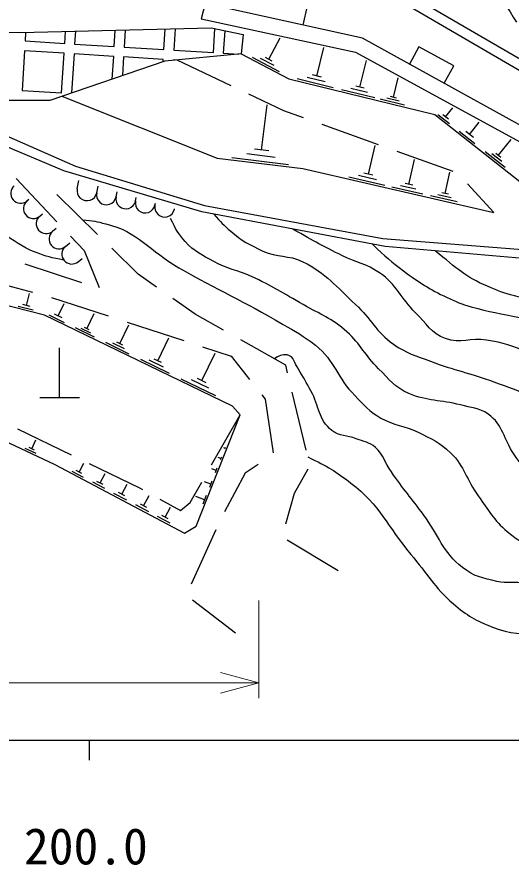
# Model space of a CAD drawing. Units: millimetres, scale not verified. Extents: x 40000 to 680000, y 20000 to 380000.
# Drawn here: x 264372 to 289250, y 198715 to 241408 of the extents above; entities that cross this region are included whole.
import ezdxf
from ezdxf.enums import TextEntityAlignment as Align

# ---------------------------------------------------------------- set-up
doc = ezdxf.new("R2010")
doc.units = ezdxf.units.MM
doc.header["$LTSCALE"] = 1000
for name, color, linetype, lineweight in [('M-BGD', 7, 'Continuous', 25), ('M-BMK-OTRS', 5, 'Continuous', 25), ('M-STR-HTXT', 7, 'Continuous', 13), ('M-TTL-BAND', 7, 'Continuous', 25)]:
    doc.layers.add(name, color=color, linetype=linetype, lineweight=lineweight)
doc.styles.add('ＭＳ ゴシック', font='')
doc.styles.get('ＭＳ ゴシック').set_extended_font_data('MS Gothic')

msp = doc.modelspace()

# ---------------------------------------------------------------- linework, layer by layer
at = {"layer": 'M-BGD'}
for p, q in [((273855, 242079), (273651, 241318)), ((284212, 242491), (295113, 236137)), ((278790, 240994), (279005, 241971)), ((273651, 241318), (281412, 239638)), ((254064, 240861), (264543, 240620)), ((264543, 240620), (274143, 240857)), ((271768, 239770), (271831, 240800)), ((272333, 240812), (272267, 239739)), ((274143, 240857), (275755, 240529)), ((274263, 239616), (274337, 240817)), ((264807, 240627), (264781, 240201)), ((266777, 240078), (266814, 240676)), ((267316, 240688), (267276, 240047)), ((269272, 239924), (269322, 240738)), ((269824, 240750), (269771, 239893)), ((274832, 240717), (274762, 239585)), ((264781, 240201), (266777, 240078)), ((267276, 240047), (269272, 239924)), ((277051, 239278), (277618, 240360)), ((264750, 239702), (264627, 237706)), ((266746, 239579), (264750, 239702)), ((266623, 237582), (266746, 239579)), ((267245, 239548), (267124, 237584)), ((269242, 239425), (267245, 239548)), ((269771, 239893), (271768, 239770)), ((272267, 239739), (274263, 239616)), ((274762, 239585), (275552, 239537)), ((275665, 239547), (278061, 238292)), ((279475, 238431), (279830, 239878)), ((281412, 239638), (293240, 233173)), ((284615, 239912), (284132, 239036)), ((286366, 238945), (284615, 239912)), ((269171, 238283), (269242, 239425)), ((269741, 239394), (269683, 238458)), ((271737, 239271), (269741, 239394)), ((271730, 239157), (271737, 239271)), ((272236, 239240), (272235, 239228)), ((272317, 239235), (272236, 239240)), ((272422, 239245), (275133, 237960)), ((277586, 238654), (276234, 239362)), ((277319, 238966), (276643, 239320)), ((277220, 239190), (276882, 239367)), ((281640, 237874), (281970, 239222)), ((285883, 238070), (286366, 238945)), ((278061, 238292), (285406, 236490)), ((280291, 237848), (278483, 238291)), ((279883, 238140), (278979, 238361)), ((279701, 238376), (279249, 238487)), ((283332, 237363), (283574, 238346)), ((282020, 237602), (281177, 237809)), ((281850, 237823), (281429, 237926)), ((264627, 237706), (266623, 237582)), ((266629, 237414), (274453, 234304)), ((276036, 237532), (277800, 236696)), ((282399, 237331), (280715, 237744)), ((283486, 237325), (283179, 237400)), ((264636, 237204), (264596, 237206)), ((264596, 237206), (264596, 237204)), ((276692, 234707), (276972, 236984)), ((283887, 236966), (282657, 237267)), ((283609, 237164), (282995, 237315)), ((277800, 236696), (278787, 236343)), ((285955, 236375), (286322, 236842)), ((285406, 236490), (291424, 231755)), ((286155, 236028), (285571, 236488)), ((286101, 236260), (285809, 236489)), ((287160, 235490), (287651, 236115)), ((263064, 235775), (267328, 233891)), ((279728, 236006), (282553, 234994)), ((266727, 233656), (262795, 235313)), ((287427, 235027), (286646, 235641)), ((287355, 235337), (286965, 235644)), ((288608, 234428), (289249, 235242)), ((282070, 233499), (282400, 234944)), ((277368, 234335), (275945, 234510)), ((277048, 234663), (276336, 234751)), ((283494, 234657), (286319, 233646)), ((288957, 233823), (287939, 234624)), ((288783, 234125), (288274, 234526)), ((288736, 234327), (288481, 234528)), ((274453, 234304), (278766, 233773)), ((278045, 233962), (275199, 234313)), ((284107, 232981), (284393, 234230)), ((273682, 231604), (266727, 233656)), ((267328, 233891), (273816, 231919)), ((278766, 233773), (288377, 231572)), ((282295, 233447), (281844, 233551)), ((285927, 232518), (286173, 233593)), ((264325, 233281), (266383, 231098)), ((267408, 232764), (267493, 233170)), ((282890, 232931), (281084, 233345)), ((282480, 233215), (281577, 233422)), ((268386, 232558), (268456, 232886)), ((284816, 232490), (283255, 232848)), ((284461, 232736), (283681, 232914)), ((284302, 232936), (283912, 233026)), ((287065, 233016), (288377, 231572)), ((268431, 230461), (266384, 232469)), ((269365, 232352), (269418, 232602)), ((270343, 232145), (270380, 232318)), ((286537, 232096), (285194, 232404)), ((286232, 232307), (285561, 232461)), ((286095, 232480), (285759, 232557)), ((264878, 232146), (264975, 232228)), ((271322, 231939), (271342, 232035)), ((273816, 231919), (282802, 230253)), ((265522, 231382), (265662, 231499)), ((272300, 231733), (272304, 231751)), ((282905, 229849), (273682, 231604)), ((266166, 230617), (266349, 230770)), ((267069, 230370), (267751, 229646)), ((282802, 230253), (291978, 229533)), ((266811, 229852), (267036, 230041)), ((270472, 228459), (269145, 229761)), ((290423, 229192), (282905, 229849)), ((267751, 229646), (268505, 227788)), ((267638, 228027), (264791, 228972)), ((267455, 229087), (267653, 229254)), ((271405, 227803), (270472, 228459)), ((262253, 228330), (265151, 227553)), ((265755, 226392), (261355, 227530)), ((264853, 226889), (265008, 227488)), ((266116, 227293), (268967, 226359)), ((273345, 226440), (272224, 227228)), ((265189, 226642), (264439, 226836)), ((265040, 226840), (264665, 226937)), ((266453, 226358), (266753, 226980)), ((275228, 221814), (265755, 226392)), ((266766, 226015), (265989, 226390)), ((266647, 226264), (266258, 226452)), ((267889, 225711), (268263, 226485)), ((274767, 225644), (273345, 226440)), ((269549, 224963), (270008, 225913)), ((269917, 226047), (272768, 225113)), ((268280, 225283), (267312, 225751)), ((268084, 225497), (267600, 225731)), ((268010, 225652), (267768, 225769)), ((270028, 224438), (268840, 225012)), ((269697, 224891), (269400, 225035)), ((271466, 224099), (272024, 225253)), ((277907, 223886), (275639, 225156)), ((266517, 222253), (266517, 224753)), ((269788, 224700), (269194, 224988)), ((273718, 224802), (275154, 224332)), ((272048, 223462), (270605, 224159)), ((271646, 224012), (271286, 224186)), ((273681, 223101), (274352, 224490)), ((275154, 224332), (276077, 223163)), ((271757, 223780), (271036, 224129)), ((278001, 223496), (277907, 223886)), ((257551, 222970), (266282, 218882)), ((274381, 222334), (272645, 223173)), ((274031, 222718), (273163, 223137)), ((273898, 222996), (273464, 223206)), ((278937, 219607), (278235, 222524)), ((265517, 222253), (267517, 222253)), ((276697, 222378), (276863, 222167)), ((276863, 222167), (277273, 219467)), ((275611, 221378), (275228, 221814)), ((273400, 215767), (275611, 221378)), ((274176, 218861), (275611, 221378)), ((264401, 220678), (267102, 219372)), ((265121, 219671), (265330, 220117)), ((265348, 219429), (264790, 219690)), ((265261, 219606), (264982, 219737)), ((274843, 219702), (274783, 219726)), ((274855, 219732), (274831, 219672)), ((274636, 219177), (274500, 219230)), ((274663, 219245), (274609, 219109)), ((266282, 218882), (272809, 215426)), ((267500, 218496), (267741, 218951)), ((268002, 218936), (270584, 217687)), ((274399, 218575), (274177, 218663)), ((274443, 218687), (274355, 218464)), ((276519, 218876), (275864, 218437)), ((278345, 217440), (279038, 218654)), ((267724, 218231), (267155, 218533)), ((267642, 218420), (267358, 218571)), ((268554, 217948), (268811, 218434)), ((275864, 218437), (274816, 216490)), ((268793, 217665), (268185, 217987)), ((268706, 217867), (268402, 218028)), ((269647, 217379), (269921, 217897)), ((273098, 216972), (273680, 217992)), ((274128, 217888), (273807, 218014)), ((274191, 218048), (274065, 217727)), ((269902, 217078), (269255, 217421)), ((269809, 217293), (269485, 217464)), ((270584, 217687), (270699, 217623)), ((270750, 216798), (271029, 217326)), ((273904, 217318), (273733, 216884)), ((277903, 215900), (278345, 217440)), ((270915, 216711), (270585, 216885)), ((271573, 217138), (272613, 216561)), ((272613, 216561), (273098, 216972)), ((273818, 217101), (273384, 217272)), ((271010, 216491), (270350, 216841)), ((271828, 216222), (272098, 216732)), ((272079, 215925), (271441, 216263)), ((271987, 216137), (271668, 216306)), ((272809, 215426), (273400, 215767)), ((274394, 215584), (273140, 212858)), ((280542, 213520), (277977, 215076)), ((273218, 212072), (275378, 210407))]:
    msp.add_line(p, q, dxfattribs=at)
for points in [[(218241, 251830), (226314, 250273), (236073, 248881), (247216, 247712), (258951, 247048), (266645, 246996), (275161, 247203), (283960, 242060), (294915, 235673), (302020, 233647), (313151, 228774), (316696, 226750)], [(301426, 233363), (293495, 233868), (281773, 240338), (273855, 242079)]]:
    msp.add_lwpolyline(points, dxfattribs=at)
for centre, radius, start, end in [((299401, 247732), 11873, 190.2637, 213.6838), ((264556, 232529), 500, 130.1122, 310.1122), ((267897, 232661), 500, 168.0941, 348.0941), ((268876, 232455), 500, 168.0941, 348.0941), ((269854, 232248), 500, 168.0941, 348.0941), ((265200, 231764), 500, 130.1122, 310.1122), ((270833, 232042), 500, 168.0941, 348.0941), ((271811, 231836), 500, 168.0941, 348.0941), ((265844, 230999), 500, 130.1122, 310.1122), ((266489, 230234), 500, 130.1122, 310.1122), ((267133, 229470), 500, 130.1122, 310.1122)]:
    msp.add_arc(centre, radius, start, end, dxfattribs=at)
for points, knots in [([(266736, 229165), (266094, 229285), (265871, 229346), (265343, 229544), (264589, 229825), (264249, 230159), (263553, 230561), (262723, 231041), (262461, 231199), (261439, 231809)], [0, 0, 0, 0, 1, 1, 1, 2, 2, 2, 3, 3, 3, 3]), ([(274288, 231489), (274639, 231069), (274776, 230934), (275133, 230624), (275695, 230136), (276084, 229945), (276755, 229625), (277488, 229275), (278037, 229450), (278764, 229087), (279956, 228491), (280435, 227841), (281418, 226940), (282216, 226209), (282442, 225551), (283331, 224933), (283989, 224476), (284444, 224356), (285194, 224075), (286421, 223615), (287153, 223486), (288385, 223041), (289135, 222769), (289583, 222655), (290263, 222238), (291325, 221588), (291605, 220832), (292452, 219918), (292928, 219404), (293029, 218910), (293648, 218581), (294784, 217977), (295612, 218162), (296858, 217840), (298125, 217513), (298542, 217386), (300079, 216918)], [0, 0, 0, 0, 1, 1, 1, 2, 2, 2, 3, 3, 3, 4, 4, 4, 5, 5, 5, 6, 6, 6, 7, 7, 7, 8, 8, 8, 9, 9, 9, 10, 10, 10, 11, 11, 11, 12, 12, 12, 12]), ([(267682, 231196), (268196, 231169), (268395, 231104), (268842, 230998), (270474, 230610), (271068, 229618), (272524, 228785), (274538, 227633), (275739, 227118), (277744, 225951), (278410, 225564), (278799, 225361), (279401, 224880), (280382, 224095), (280499, 223239), (281382, 222346), (281858, 221865), (282103, 221545), (282694, 221217), (283378, 220837), (283862, 220846), (284567, 220506), (285248, 220177), (285661, 219997), (286203, 219470), (286923, 218768), (287002, 218115), (287595, 217303), (288128, 216572), (288361, 216084), (289057, 215506), (289699, 214972), (290135, 214765), (290880, 214389), (292483, 213582), (293331, 213604), (295353, 213340)], [0, 0, 0, 0, 1, 1, 1, 2, 2, 2, 3, 3, 3, 4, 4, 4, 5, 5, 5, 6, 6, 6, 7, 7, 7, 8, 8, 8, 9, 9, 9, 10, 10, 10, 11, 11, 11, 12, 12, 12, 12]), ([(298125, 215318), (297286, 215239), (296974, 215246), (296241, 215315), (295061, 215427), (294437, 215749), (293334, 216183), (292387, 216557), (291807, 216743), (291029, 217399), (290263, 218045), (289993, 218573), (289409, 219388), (288861, 220154), (288869, 220871), (288099, 221413), (287627, 221745), (287256, 221731), (286698, 221878), (285694, 222143), (285059, 222050), (284102, 222454), (283395, 222753), (283134, 223165), (282582, 223699), (281893, 224364), (281704, 224925), (280988, 225561), (280231, 226234), (279661, 226422), (278784, 226929), (277779, 227509), (277225, 227855), (276174, 228346), (275453, 228682), (274971, 228699), (274281, 229092), (273685, 229431), (273302, 229591), (272848, 230104), (272492, 230506), (272366, 230722), (272107, 231262)], [0, 0, 0, 0, 1, 1, 1, 2, 2, 2, 3, 3, 3, 4, 4, 4, 5, 5, 5, 6, 6, 6, 7, 7, 7, 8, 8, 8, 9, 9, 9, 10, 10, 10, 11, 11, 11, 12, 12, 12, 13, 13, 13, 14, 14, 14, 14]), ([(307304, 218778), (305276, 218560), (304559, 218473), (302811, 218637), (301147, 218793), (300263, 219195), (298623, 219520), (297391, 219764), (296576, 219523), (295460, 220099), (294540, 220572), (294176, 221084), (293436, 221807), (292793, 222434), (292587, 222943), (291888, 223507), (291271, 224006), (290858, 224210), (290126, 224517), (289335, 224849), (288868, 225004), (288021, 225141), (287222, 225271), (286710, 224941), (285949, 225218), (285219, 225484), (285003, 225979), (284444, 226518), (283681, 227255), (283500, 227937), (282621, 228531), (281958, 228980), (281478, 229037), (280758, 229389), (279762, 229876), (279440, 230067), (278257, 230733)], [0, 0, 0, 0, 1, 1, 1, 2, 2, 2, 3, 3, 3, 4, 4, 4, 5, 5, 5, 6, 6, 6, 7, 7, 7, 8, 8, 8, 9, 9, 9, 10, 10, 10, 11, 11, 11, 12, 12, 12, 12]), ([(282269, 229970), (282966, 229308), (283194, 229107), (283842, 228623), (284642, 228025), (285122, 227716), (286026, 227290), (286488, 227073), (286752, 226953), (287244, 226814), (288178, 226550), (288722, 226484), (289673, 226283), (290446, 226120), (290917, 226155), (291655, 225872), (292961, 225371), (293510, 224714), (294612, 223853), (295348, 223279), (295519, 222632), (296357, 222220), (297218, 221797), (297804, 221825), (298750, 221668), (299676, 221515), (300238, 221696), (301142, 221446), (301847, 221252), (302097, 220796), (302788, 220557), (303889, 220174), (304563, 220101), (305728, 220038), (307184, 219959), (307803, 220130), (309434, 220480)], [0, 0, 0, 0, 1, 1, 1, 2, 2, 2, 3, 3, 3, 4, 4, 4, 5, 5, 5, 6, 6, 6, 7, 7, 7, 8, 8, 8, 9, 9, 9, 10, 10, 10, 11, 11, 11, 12, 12, 12, 12]), ([(312580, 222627), (311116, 222309), (310650, 222201), (309391, 222106), (308216, 222016), (307543, 221968), (306372, 222108), (305633, 222196), (305254, 222443), (304516, 222545), (303776, 222647), (303353, 222632), (302606, 222668), (301854, 222705), (301423, 222610), (300681, 222736), (300044, 222843), (299700, 223002), (299128, 223301), (298094, 223842), (297704, 224436), (296785, 225155), (296187, 225622), (295918, 225985), (295250, 226344), (294642, 226669), (294249, 226764), (293570, 226883), (292686, 227038), (292167, 226910), (291275, 227020), (290545, 227109), (290136, 227182), (289425, 227366), (288877, 227508), (288579, 227628), (288060, 227851), (286921, 228341), (286551, 228733), (285431, 229629)], [0, 0, 0, 0, 1, 1, 1, 2, 2, 2, 3, 3, 3, 4, 4, 4, 5, 5, 5, 6, 6, 6, 7, 7, 7, 8, 8, 8, 9, 9, 9, 10, 10, 10, 11, 11, 11, 12, 12, 12, 13, 13, 13, 13]), ([(293536, 211914), (292782, 211734), (292371, 211646), (291657, 211820), (290901, 212003), (290710, 212645), (289965, 212871), (289428, 213034), (289077, 212852), (288531, 212986), (287825, 213160), (287378, 213238), (286806, 213687), (285796, 214481), (285621, 215303), (284854, 216333), (284221, 217184), (283828, 217633), (283223, 218504), (282895, 218977), (282844, 219351), (282417, 219736), (282112, 220013), (281840, 220020), (281458, 220173), (280986, 220362), (280623, 220276), (280225, 220593), (279539, 221141), (279599, 221811), (279173, 222579), (278933, 223012), (278809, 223260), (278540, 223675), (278347, 223973), (278333, 224329), (277984, 224392), (277725, 224439), (277533, 224339), (277335, 224206)], [0, 0, 0, 0, 1, 1, 1, 2, 2, 2, 3, 3, 3, 4, 4, 4, 5, 5, 5, 6, 6, 6, 7, 7, 7, 8, 8, 8, 9, 9, 9, 10, 10, 10, 11, 11, 11, 12, 12, 12, 13, 13, 13, 13]), ([(279021, 219258), (280036, 218778), (280395, 218535), (281189, 217943), (282656, 216848), (283017, 215748), (284204, 214355), (285036, 213378), (285374, 212701), (286348, 211867), (287028, 211284), (287482, 211010), (288321, 210695), (289262, 210342), (289748, 210350), (290868, 210327)], [0, 0, 0, 0, 1, 1, 1, 2, 2, 2, 3, 3, 3, 4, 4, 4, 5, 5, 5, 5])]:
    msp.add_open_spline(points, degree=3, knots=knots, dxfattribs=at)
at = {"layer": 'M-BMK-OTRS'}
for p, q in [((275755, 240529), (275665, 239547)), ((275665, 239547), (271824, 239189)), ((271824, 239189), (266021, 237207)), ((266021, 237207), (256514, 237188))]:
    msp.add_line(p, q, dxfattribs=at)
at = {"layer": 'M-STR-HTXT'}
for p, q in [((276557, 212024), (276557, 207108)), ((276557, 207884), (274625, 208402)), ((217832, 207884), (276557, 207884)), ((276557, 207884), (274625, 207367))]:
    msp.add_line(p, q, dxfattribs=at)
at = {"layer": 'M-TTL-BAND'}
for p, q in [((40000, 205000), (579000, 205000)), ((268000, 205000), (268000, 204000))]:
    msp.add_line(p, q, dxfattribs=at)

# ---------------------------------------------------------------- texts
at = {"layer": 'M-TTL-BAND', "style": 'ＭＳ ゴシック'}
msp.add_text('200.0', height=1833, dxfattribs=at).set_placement((267844, 198195), align=Align.BOTTOM_CENTER)

doc.saveas('drawing.dxf')
